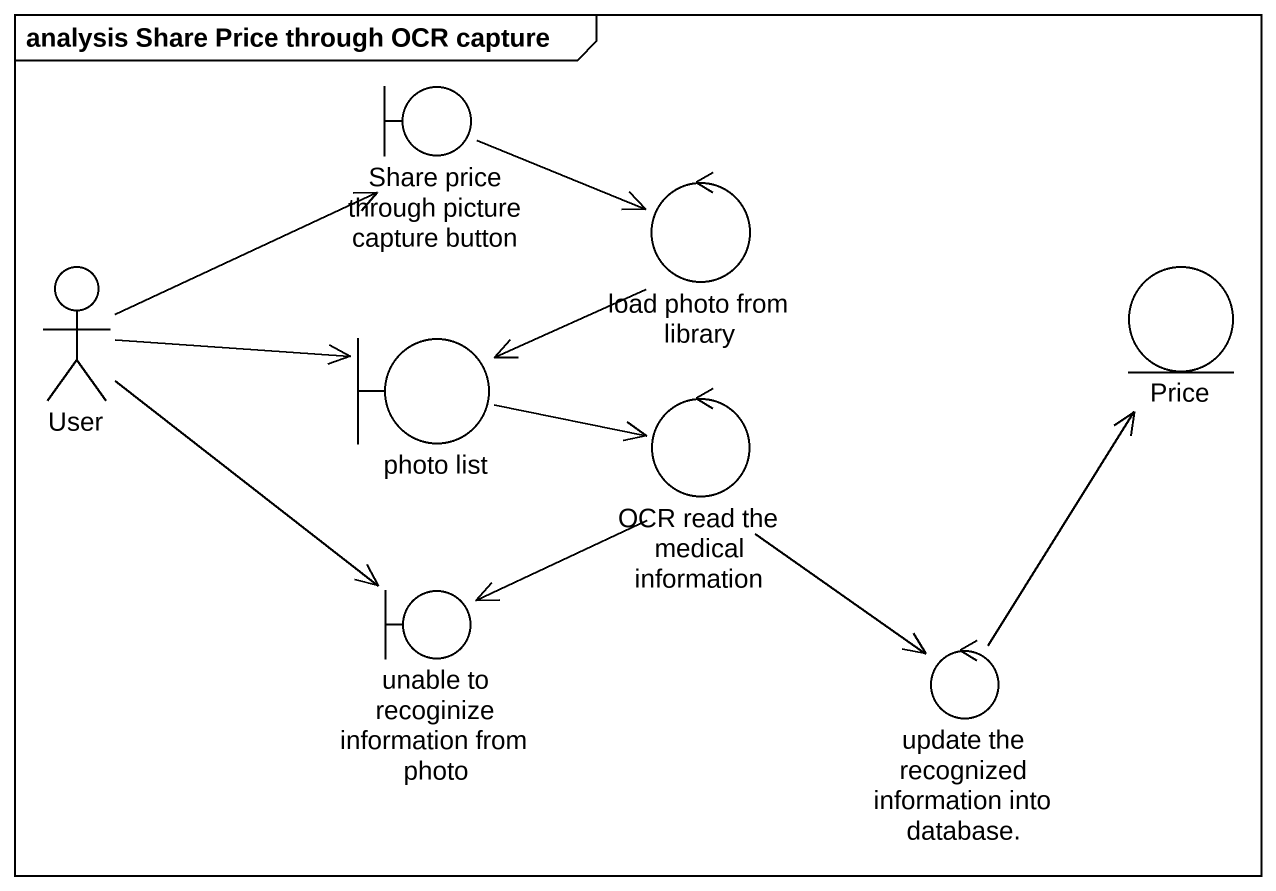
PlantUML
@startuml
mainframe analysis Share Price through OCR capture
boundary "Share price through picture capture button" as Share_price_through_picture
control "load photo from library" as load_photo_from_library
actor User
entity Price
boundary "photo list" as photo_list
control "OCR read the medical information" as OCR_read_the_medical
boundary "unable to recoginize information from photo" as unable_to_recoginize
control "update the recognized information into database." as update_the_recognized
Share_price_through_picture -right-> load_photo_from_library
load_photo_from_library -left-> photo_list
User -right-> Share_price_through_picture
User -right-> photo_list
User --> unable_to_recoginize
photo_list -right-> OCR_read_the_medical
OCR_read_the_medical --> unable_to_recoginize
OCR_read_the_medical --> update_the_recognized
update_the_recognized -up-> Price
@enduml
